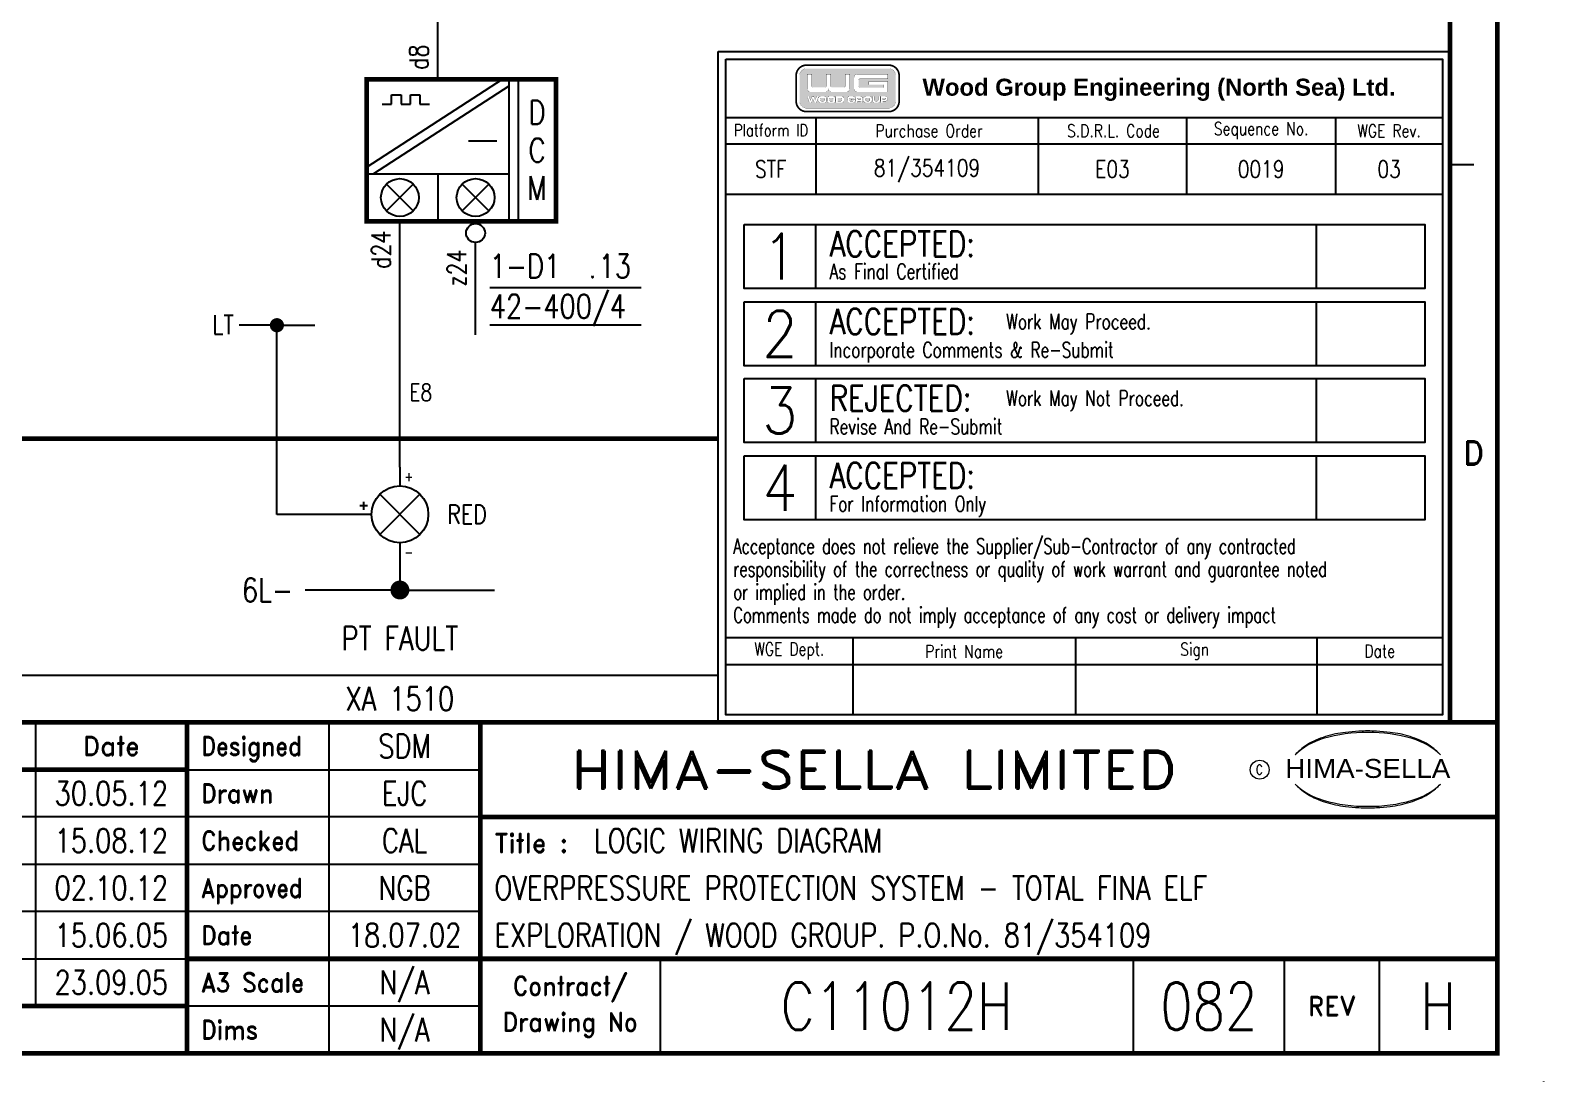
# Model space of a CAD drawing. Extents: x 0 to 414, y 0 to 285.
# Drawn here: x 253.9 to 413.9, y 0 to 111.2 of the extents above; entities that cross this region are included whole.
import ezdxf
from ezdxf.enums import TextEntityAlignment as Align

# ---------------------------------------------------------------- set-up
doc = ezdxf.new("R2010")
doc.units = 0
doc.header["$LTSCALE"] = 5
doc.header["$MEASUREMENT"] = 0
doc.linetypes.add('CONTINU', pattern=[0])
doc.layers.get('0').update_dxf_attribs({"linetype": 'CONTINUOUS'})
for name, color, linetype in [('ADD', 2, 'CONTINUOUS'), ('CATALOGUE', 2, 'CONTINUOUS'), ('COL', 2, 'CONTINU'), ('COM', 2, 'CONTINUOUS'), ('DES', 2, 'CONTINUOUS'), ('ELAC003$', 7, 'CONTINUOUS'), ('GROUP', 2, 'CONTINUOUS'), ('LAB', 2, 'CONTINUOUS'), ('LINE', 1, 'CONTINUOUS'), ('PCABGREY-0_22', 7, 'CONTINUOUS'), ('RACK', 2, 'CONTINUOUS'), ('RECORD', 2, 'CONTINUOUS'), ('ROW', 2, 'CONTINU'), ('SLOT', 2, 'CONTINUOUS'), ('SNA', 2, 'CONTINUOUS'), ('SPOTS', 7, 'CONTINUOUS'), ('TECHDATA', 2, 'CONTINUOUS'), ('TEXT', 2, 'CONTINUOUS'), ('TPOL', 3, 'CONTINUOUS'), ('UPS', 2, 'CONTINUOUS'), ('XR_FUNCTION', 2, 'CONTINUOUS'), ('XR_MAIN', 2, 'CONTINUOUS')]:
    doc.layers.add(name, color=color, linetype=linetype)
doc.styles.add('ARIAL', font='ARIAL.TTF', dxfattribs={"height": 2.5})
doc.styles.add('CATALOGU', font='romans.shx', dxfattribs={"width": 0.8})
doc.styles.add('CROSSREF', font='ROMANS.shx', dxfattribs={"width": 0.8, "height": 1})
doc.styles.add('FUNCTION', font='romans.shx', dxfattribs={"width": 0.8, "height": 2.5})
doc.styles.add('GROUP', font='romans.shx', dxfattribs={"width": 0.8, "height": 2.5})
doc.styles.add('PINS', font='romans.shx', dxfattribs={"width": 0.8, "height": 2})
doc.styles.add('RACK', font='romans.shx', dxfattribs={"width": 0.8, "height": 2})
doc.styles.add('REFERENC', font='romans.shx', dxfattribs={"width": 0.8})
doc.styles.add('ROMAND', font='ROMAND')
doc.styles.add('ROMANS', font='romans.shx', dxfattribs={"width": 0.8})
doc.styles.add('SLOT', font='romans.shx', dxfattribs={"width": 0.8, "height": 2})
doc.styles.add('SYMBOL', font='romans.shx', dxfattribs={"width": 0.8})
doc.styles.add('TECHDATA', font='romans.shx', dxfattribs={"width": 0.8})

# ---------------------------------------------------------------- blocks, each defined once
blk = doc.blocks.new('LAMP01')
for p, q in [((0, 5), (0, 3)), ((-2.1213, 2.1213), (2.1213, -2.1213)), ((2.1213, 2.1213), (-2.1213, -2.1213)), ((0, -3), (0, -5))]:
    blk.add_line(p, q)
blk.add_circle((0, 0), 3)
at = {"layer": 'CATALOGUE', "style": 'CATALOGU', "width": 0.8, "flags": 1}
blk.add_attdef('CATALOGUE', (-2, -7), '', height=1, dxfattribs=at)
at = {"layer": 'RECORD', "style": 'REFERENC', "width": 0.8}
blk.add_attdef('RECORD', (5, -1), '', height=2, dxfattribs=at)
at = {"layer": 'SNA', "style": 'SYMBOL', "width": 0.8}
blk.add_attdef('SNA', (5, 2), '', height=2, dxfattribs=at)
at = {"layer": 'TECHDATA', "style": 'TECHDATA', "width": 0.8}
blk.add_attdef('TECHDATA01', (5, -4), '', height=2, dxfattribs=at)
at = {"layer": 'TPOL', "style": 'PINS', "width": 0.8, "flags": 8}
blk.add_attdef('CN1', text='', height=1, dxfattribs=at).set_placement((0.5, 4.5), align=Align.TOP_LEFT)
blk.add_attdef('CN2', (0.5, -4.5), '', height=1, dxfattribs=at)
blk = doc.blocks.new('42-400-4')
for p, q in [((6.7929, 0), (-7.5, -9.2929)), ((7.5, 0), (7.5, -15)), ((8.5, 0), (8.5, -15)), ((7.5, -0.7071), (-6.7929, -10)), ((-5.875, -2.625), (-4.875, -2.625)), ((-4.875, -2.625), (-4.875, -1.625)), ((-4.875, -1.625), (-3.875, -1.625)), ((-3.875, -1.625), (-3.875, -2.625)), ((-3.875, -2.625), (-2.875, -2.625)), ((-2.875, -1.625), (-1.875, -1.625)), ((-2.875, -2.625), (-2.875, -1.625)), ((-1.875, -1.625), (-1.875, -2.625)), ((-1.875, -2.625), (-0.875, -2.625)), ((3.25, -6.5), (6.25, -6.5)), ((-7.5, -10), (7.5, -10)), ((-5.4142, -13.9142), (-2.5858, -11.0858)), ((-5.4142, -11.0858), (-2.5858, -13.9142)), ((0, -10), (0, -15)), ((2.5858, -11.0858), (5.4142, -13.9142)), ((2.5858, -13.9142), (5.4142, -11.0858)), ((5.5, -22), (21.5, -22)), ((21.5, -26), (5.5, -26))]:
    blk.add_line(p, q)
at = {"const_width": 0.5}
blk.add_lwpolyline([(-7.5, -15), (12.5, -15), (12.5, 0), (-7.5, 0)], close=True, dxfattribs=at)
for centre, radius in [((-4, -12.5), 2), ((4, -12.5), 2), ((4, -16.25), 1)]:
    blk.add_circle(centre, radius)
at = {"style": 'ROMANS', "width": 0.8}
for s, p in [('D', (10.5, -3.5)), ('C', (10.5, -7.5)), ('M', (10.5, -11.5))]:
    blk.add_text(s, height=2.5, dxfattribs=at).set_placement(p, align=Align.MIDDLE)
at = {"layer": 'ADD', "style": 'PINS', "width": 0.8, "flags": 1}
blk.add_attdef('ADD1', (15, -2), '', height=1.5, dxfattribs=at)
at = {"layer": 'COM', "style": 'PINS', "width": 0.8, "flags": 1}
blk.add_attdef('COM1', (15, -6), '', height=1.5, dxfattribs=at)
at = {"layer": 'DES', "style": 'PINS', "width": 0.8, "flags": 1}
blk.add_attdef('DES1', (15, -4), '', height=1.5, dxfattribs=at)
at = {"layer": 'GROUP', "style": 'GROUP', "width": 0.8, "flags": 1}
blk.add_attdef('GROUP', (15, -12), '', height=1.5, dxfattribs=at)
at = {"layer": 'LAB', "style": 'PINS', "width": 0.8}
blk.add_attdef('LAB1', text='', height=2.5, dxfattribs=at).set_placement((5.5, -24), align=Align.MIDDLE_LEFT)
at = {"layer": 'RACK', "style": 'RACK', "width": 0.8}
blk.add_attdef('RACK', (5.5, -21), '', height=2.5, dxfattribs=at)
at = {"layer": 'SLOT', "style": 'SLOT', "width": 0.8}
blk.add_attdef('SLOT', (17, -21), '', height=2.5, dxfattribs=at)
at = {"layer": 'SNA', "style": 'SYMBOL', "width": 0.8, "flags": 1}
blk.add_attdef('SNA', (15, -10), '', height=1.5, dxfattribs=at)
at = {"layer": 'TEXT', "color": 3, "style": 'PINS', "width": 0.8}
blk.add_text('d8', height=2, rotation=90, dxfattribs=at).set_placement((-2, 1), align=Align.MIDDLE_LEFT)
at = {"layer": 'TEXT', "style": 'ROMANS', "width": 0.8}
blk.add_text('.', height=2, dxfattribs=at).set_placement((16, -21))
at = {"layer": 'TPOL', "style": 'PINS', "width": 0.8}
blk.add_attdef('CN1', (-1, 1), '', height=2, rotation=90, dxfattribs=at)
for tag, p in [('CN2', (-5, -16)), ('CN3', (3, -18))]:
    blk.add_attdef(tag, text='', height=2, rotation=90, dxfattribs=at).set_placement(p, align=Align.RIGHT)
at = {"layer": 'XR_FUNCTION', "style": 'FUNCTION', "width": 0.8, "flags": 1}
blk.add_attdef('XR_FUNCTION', (15, -8), '', height=1.5, dxfattribs=at)
at = {"layer": 'XR_MAIN', "style": 'CROSSREF', "width": 0.8, "flags": 1}
blk.add_attdef('XR_MAIN', (15, -14), '', height=1.5, dxfattribs=at)
blk = doc.blocks.new('HS-A3')
at = {"color": 1}
for p, q in [((404, 97), (406.5, 97)), ((254.5, 38), (254.5, 8)), ((285.5, 38), (285.5, 3)), ((270.5, 33), (301.5, 33)), ((301.5, 28), (104, 28)), ((104, 23), (301.5, 23)), ((301.5, 18), (104, 18)), ((104, 13), (270.5, 13)), ((320.5, 13), (320.5, 3)), ((370.5, 13), (370.5, 3)), ((386.5, 3), (386.5, 13)), ((396.5, 13), (396.5, 3)), ((301.5, 8), (270.5, 8)), ((413.9, 0), (413.9, 0.025))]:
    blk.add_line(p, q, dxfattribs=at)
at = {"color": 1, "const_width": 0.5}
blk.add_lwpolyline([(16, 3), (409, 3), (409, 285), (16, 285)], close=True, dxfattribs=at)
for points in [[(404, 38), (404, 280)], [(409, 38), (16, 38)], [(270.5, 38), (270.5, 3)], [(301.5, 3), (301.5, 38)], [(270.5, 33), (104, 33)], [(409, 28), (301.5, 28)], [(270.5, 13), (409, 13)], [(270.5, 8), (16, 8)]]:
    blk.add_lwpolyline(points, dxfattribs=at)
at = {"color": 3, "lineweight": 13}
blk.add_circle((383.8795, 33), 1, dxfattribs=at)
for centre, radius, start, end in [((395.0991, 20.9965), 15.93667133721851, 89.2698, 106.3911), ((394.0978, 26.015), 10.98591244724132, 96.0146, 107.3203), ((395.2933, 18.8099), 18.28175579120328, 92.8917, 97.3734), ((395.2419, 21.3644), 15.7280876505632, 89.78050000000002, 93.17380000000001), ((395.5053, 20.9965), 15.93667133721851, 73.6089, 90.73019999999998), ((395.3626, 21.3644), 15.7280876505632, 86.8262, 90.2195), ((395.3112, 18.8099), 18.28175579120328, 82.62659999999998, 87.1083), ((396.5067, 26.015), 10.98591244724132, 72.67969999999998, 83.9854), ((392.604, 29.3277), 7.240060860401338, 106.0532, 133.5024), ((392.1149, 30.6001), 5.98042439466984, 122.244, 131.6154), ((391.752, 31.2819), 5.210443276585328, 111.8206, 122.8668), ((393.7772, 27.1992), 9.760061234438751, 107.5931, 113.9452), ((396.8272, 27.1992), 9.760061234438751, 66.0548, 72.40689999999998), ((398.0005, 29.3277), 7.240060860401338, 46.4976, 73.94679999999998), ((398.8524, 31.2819), 5.210443276585328, 57.1332, 68.1794), ((398.4895, 30.6001), 5.98042439466984, 48.3846, 57.75600000000001), ((392.8763, 29.5135), 7.299930143559258, 130.419, 136.057), ((397.7282, 29.5135), 7.299930143559258, 43.943, 49.581), ((392.604, 36.7308), 7.240060860401338, 226.4976, 253.9468), ((392.8763, 36.545), 7.299930143559258, 223.943, 229.581), ((392.1149, 35.4585), 5.98042439466984, 228.3846, 237.756), ((391.752, 34.7766), 5.210443276585328, 237.1332, 248.1794), ((398.0005, 36.7308), 7.240060860401338, 286.0532, 313.5024), ((398.8524, 34.7766), 5.210443276585328, 291.8206, 302.8668), ((398.4895, 35.4585), 5.98042439466984, 302.2440000000001, 311.6154), ((397.7282, 36.545), 7.299930143559258, 310.419, 316.0570000000001), ((393.7772, 38.8593), 9.760061234438751, 246.0548, 252.4069000000001), ((395.0991, 45.062), 15.93667133721851, 253.6089, 270.7302), ((394.0978, 40.0435), 10.98591244724132, 252.6797, 263.9854), ((395.2933, 47.2486), 18.28175579120328, 262.6266, 267.1083), ((395.2419, 44.6941), 15.7280876505632, 266.8262, 270.2195), ((395.5053, 45.062), 15.93667133721851, 269.2698, 286.3911000000001), ((395.3626, 44.6941), 15.7280876505632, 269.7805, 273.1738), ((395.3112, 47.2486), 18.28175579120328, 272.8917, 277.3734), ((396.5067, 40.0435), 10.98591244724132, 276.0146, 287.3203), ((396.8272, 38.8593), 9.760061234438751, 287.5931, 293.9452)]:
    blk.add_arc(centre, radius, start, end, dxfattribs=at)
at = {"color": 2, "style": 'ROMAND'}
blk.add_text('D', height=2.5, dxfattribs=at).set_placement((406.5, 66.5), align=Align.MIDDLE)
at = {"color": 4, "style": 'ROMAND'}
blk.add_text('Date', height=2, dxfattribs=at).set_placement((262.5, 34.5), align=Align.CENTER)
for s, width, p in [('Designed', 0.87, (272, 34.5)), ('Drawn', 0.9, (272, 29.5)), ('Checked', 0.9, (272, 24.5)), ('Approved', 0.85, (272, 19.5)), ('Date', 0.9, (272, 14.5)), ('A3 Scale', 0.9, (272, 9.5)), ('Dims', 0.9, (272, 4.5))]:
    blk.add_text(s, height=2, dxfattribs=dict(at, width=width)).set_placement(p)
at = {"color": 1, "style": 'ROMAND', "width": 1.15}
blk.add_text('HIMA-SELLA LIMITED', height=4, dxfattribs=at).set_placement((343.0965, 33), align=Align.MIDDLE)
at = {"color": 1, "style": 'ARIAL', "width": 1.05}
blk.add_text('HIMA-SELLA', height=2, dxfattribs=at).set_placement((395.3022, 32.1293), align=Align.CENTER)
at = {"color": 3, "lineweight": 13, "style": 'ROMANS', "width": 0.8}
blk.add_text('C', height=1, dxfattribs=at).set_placement((383.8436, 32.5), align=Align.CENTER)
at = {"color": 4, "style": 'ROMAND'}
blk.add_text('Title :', height=2, dxfattribs=at).set_placement((303, 24.25))
at = {"color": 4, "style": 'ROMAND', "width": 0.9}
for s, p in [('Contract/', (311, 10)), ('Drawing No', (311, 6))]:
    blk.add_text(s, height=2, dxfattribs=at).set_placement(p, align=Align.MIDDLE)
at = {"color": 4, "style": 'ROMAND'}
blk.add_text('REV', height=2, dxfattribs=at).set_placement((391.5, 8), align=Align.MIDDLE)
at = {"layer": 'COL', "style": 'ROMAND', "flags": 9}
for tag, p in [('COL1', (48.5, 282.5)), ('COL2', (113.5, 282.5)), ('COL3', (178.5, 282.5)), ('COL4', (243.5, 282.5)), ('COL5', (308.5, 282.5)), ('COL6', (373.5, 282.5))]:
    blk.add_attdef(tag, p, '', height=2.5, dxfattribs=at)
at = {"layer": 'ROW', "style": 'ROMAND', "flags": 9}
for tag, p in [('ROW1', (406.5, 249.5)), ('ROW2', (406.5, 188.5)), ('ROW3', (406.5, 127.5)), ('ROW4', (406.5, 66.5))]:
    blk.add_attdef(tag, p, '', height=2.5, dxfattribs=at)
at = {"layer": 'UPS', "color": 3, "style": 'ROMANS', "width": 0.8, "flags": 8}
blk.add_attdef('PROJS->NOMPRO', text='', height=1.7, rotation=90, dxfattribs=at).set_placement((13.5, 35), align=Align.MIDDLE_LEFT)
at = {"layer": 'UPS', "style": 'ROMANS', "width": 0.8, "flags": 8}
for tag, height, p in [('PLANOS->VERIF', 2.5, (293.5, 34.25)), ('PLANOS->CANVI1', 2.5, (109, 29.25)), ('PLANOS->NCAN1', 2.5, (149, 29.25)), ('PLANOS->DCAN1', 2.5, (262.5, 29.25)), ('PLANOS->ORIG', 2.5, (293.5, 29.25)), ('PLANOS->CANVI2', 2.5, (109, 24.25)), ('PLANOS->NCAN2', 2.5, (149, 24.25)), ('PLANOS->DCAN2', 2.5, (262.5, 24.25)), ('PLANOS->HECHF', 2.5, (293.5, 24.25)), ('PLANOS->CANVI3', 2.5, (109, 19.25)), ('PLANOS->NCAN3', 2.5, (149, 19.25)), ('PLANOS->DCAN3', 2.5, (262.5, 19.25)), ('PLANOS->HECHD', 2.5, (293.5, 19.25)), ('PLANOS->CANVI4', 2.5, (109, 14.25)), ('PLANOS->NCAN4', 2.5, (149, 14.25)), ('PLANOS->DCAN4', 2.5, (262.5, 14.25)), ('PLANOS->DATACREA', 2.5, (293.5, 14.25)), ('PLANOS->CANVI5', 2.5, (109, 9.25)), ('PLANOS->NCAN5', 2.5, (149, 9.25)), ('PLANOS->DCAN5', 2.5, (262.5, 9.25)), ('PLANOS->NR1', 2.5, (293.5, 9.25)), ('PROJS->DESCPRO3', 5, (345.5, 5.5)), ('PLANOS->PLANO', 5, (378.5, 5.5)), ('PLANOS->USER', 5, (402.75, 5.5)), ('PLANOS->NR2', 2.5, (293.5, 4.25))]:
    blk.add_attdef(tag, text='', height=height, dxfattribs=at).set_placement(p, align=Align.CENTER)
at = {"layer": 'UPS', "style": 'ROMANS', "width": 3.1263, "flags": 8}
blk.add_attdef('PLANOS->MCAN1', text='', height=2.5, rotation=0.0611733494275344, dxfattribs=at).set_placement((155, 31.6443), (254, 31.75), align=Align.FIT)
at = {"layer": 'UPS', "style": 'ROMANS', "flags": 8}
for tag, width, p, p2 in [('PLANOS->MCAN2', 3.0574, (155, 26.75), (254, 26.75)), ('PLANOS->MCAN3', 3.0574, (155, 21.75), (254, 21.75)), ('PLANOS->MCAN4', 3.0462, (155, 16.75), (254, 16.75)), ('PLANOS->MCAN5', 3.0574, (155, 11.75), (254, 11.75))]:
    blk.add_attdef(tag, text='', height=2.5, dxfattribs=dict(at, width=width)).set_placement(p, p2, align=Align.FIT)
at = {"layer": 'UPS', "style": 'ROMANS', "width": 0.8, "flags": 8}
blk.add_attdef('PLANOS->DENOM', (313.5, 24.25), '', height=2.5, dxfattribs=at)
at = {"layer": 'UPS', "color": 4, "style": 'ROMANS', "width": 0.8, "flags": 8}
for tag, p in [('PROJS->DESCPRO1', (303, 19.25)), ('PROJS->DESCPRO2', (303, 14.25))]:
    blk.add_attdef(tag, p, '', height=2.5, dxfattribs=at)
at = {"layer": 'UPS', "style": 'ROMANS', "width": 0.8, "flags": 8}
blk.add_attdef('PLANOS->OBS4', text='', height=2.5, dxfattribs=at).set_placement((107, 5.5), align=Align.MIDDLE_LEFT)
at = {"layer": 'UPS', "color": 3, "style": 'ROMANS', "width": 0.8, "flags": 8}
blk.add_attdef('PLANOS->PROTOTIPO', text='', height=1.7, dxfattribs=at).set_placement((39.5, 5.5), align=Align.MIDDLE_LEFT)

msp = doc.modelspace()

# ---------------------------------------------------------------- hatches: boundary and pattern name
at = {"linetype": 'Continuous'}
h = msp.add_hatch(color=1, dxfattribs=at)
edge = h.paths.add_edge_path(flags=16)
edge.add_line((341.6261399999999, 106.0572599999999), (344.5758699999998, 106.0572599999999))
edge.add_line((344.5758699999998, 106.0572599999999), (344.5758699999998, 106.5575099999996))
edge.add_line((344.5758699999998, 106.5575099999995), (341.36988, 106.5575099999995))
edge.add_arc((341.3698884543419, 106.1923515456578), 0.365158454439969, 90.00132654225952, 179.9986734577404)
edge.add_line((341.00473, 106.1923599999996), (341.00473, 105.0248))
edge.add_arc((341.3698834541107, 105.024813454342), 0.365153454358445, 180.0021111042776, 269.9994580197556)
edge.add_line((341.36988, 104.6596599999999), (344.5758699999998, 104.6596599999999))
edge.add_line((344.5758699999998, 104.6596599999999), (344.5758699999998, 105.7651399999997))
edge.add_line((344.5758699999998, 105.7651399999997), (342.57121, 105.7651399999997))
edge.add_line((342.57121, 105.7651399999997), (342.57121, 105.4365099999996))
edge.add_line((342.57121, 105.43651), (344.10848, 105.43651))
edge.add_line((344.10848, 105.43651), (344.10848, 105.1224799999997))
edge.add_line((344.10848, 105.1224799999994), (341.6261399999999, 105.1224799999994))
edge.add_arc((341.626142958962, 105.2502829589616), 0.127802958996096, 180.0013265422535, 269.9986734577261, ccw=False)
edge.add_line((341.49834, 105.25028), (341.49834, 105.92946))
edge.add_arc((341.626142958962, 105.9294570410379), 0.127802958996119, 90.00132654227377, 179.9986734577465, ccw=False)
edge = h.paths.add_edge_path(flags=16)
edge.add_arc((342.6639446634498, 103.9697547162387), 0.229358143489629, 359.7165362622, 449.7138831776751)
edge.add_line((342.66509, 104.1991099999999), (342.2500799999999, 104.1991099999999))
edge.add_arc((342.2512203365501, 103.969749716007), 0.229363118745536, 90.28486158141148, 180.2822084968908)
edge.add_line((342.02186, 103.9686199999999), (342.02186, 103.7632299999998))
edge.add_arc((342.2512253367817, 103.7620952839927), 0.229368143597591, 179.7165486787224, 269.7138955942124)
edge.add_line((342.2500799999999, 103.5327299999996), (342.66509, 103.5327299999996))
edge.add_arc((342.663939663218, 103.762090283761), 0.229363168450698, 270.2873596461594, 360.284706561639)
edge.add_line((342.8933, 103.7632299999998), (342.8933, 103.9686199999999))
edge = h.paths.add_edge_path(flags=0)
edge.add_arc((344.2791299999999, 103.9515049999996), 0.081015000000002, -90, 90, ccw=False)
edge.add_line((344.2791299999999, 103.8704899999999), (344.0716300000001, 103.8704899999999))
edge.add_arc((344.0716300000001, 103.9515049999996), 0.081015000000002, 90, 270, ccw=False)
edge.add_line((344.0716300000001, 104.03252), (344.2791299999999, 104.03252))
edge = h.paths.add_edge_path(flags=16)
edge.add_line((344.02084, 103.5327299999996), (344.02084, 103.68975))
edge.add_line((344.02084, 103.68975), (344.2948499999998, 103.68975))
edge.add_arc((344.2948499999998, 103.9444299999999), 0.254680000000008, 270, 450)
edge.add_line((344.2948499999998, 104.1991099999999), (343.8276899999999, 104.1991099999999))
edge.add_line((343.8276899999999, 104.1991099999999), (343.8276899999999, 103.5327299999994))
edge.add_line((343.8276899999999, 103.5327299999996), (344.02084, 103.5327299999996))
edge = h.paths.add_edge_path(flags=16)
edge.add_line((343.4361899999997, 103.69933), (343.2815099999999, 103.69933))
edge.add_arc((343.2820826683906, 103.8140126419962), 0.1146840717988, 179.7165486787283, 269.71389559420106, ccw=False)
edge.add_line((343.1674, 103.81458), (343.1674, 104.1991099999999))
edge.add_line((343.1674, 104.1991099999999), (342.9495399999999, 104.1991099999999))
edge.add_line((342.9495399999999, 104.1991099999999), (342.9495399999999, 103.7632299999996))
edge.add_arc((343.1789003367815, 103.762090283761), 0.229363168450693, 179.7152934383665, 269.7126403538517)
edge.add_line((343.1777499999999, 103.5327299999996), (343.53994, 103.5327299999996))
edge.add_arc((343.5387946632181, 103.7620952839927), 0.229368143597644, 270.2861044057759, 360.2834513212661)
edge.add_line((343.7681599999999, 103.7632299999998), (343.7681599999999, 104.1991099999999))
edge.add_line((343.7681599999999, 104.1991099999999), (343.5503, 104.1991099999999))
edge.add_line((343.5503, 104.1991099999999), (343.5503, 103.8145799999999))
edge.add_arc((343.4356173316091, 103.8140126419962), 0.114684071798818, -89.71389559422369, 0.283451321260884, ccw=False)
edge = h.paths.add_edge_path(flags=0)
edge.add_arc((342.5607573316091, 103.9178373580035), 0.114684071798818, 359.716548678728, 449.7138955942008)
edge.add_line((342.56133, 104.03252), (342.35383, 104.03252))
edge.add_arc((342.3544026683908, 103.9178373580035), 0.114684071798822, 90.28610440577614, 180.2834513212601)
edge.add_line((342.2397199999999, 103.9172699999999), (342.2397199999999, 103.81458))
edge.add_arc((342.3544026683908, 103.8140126419962), 0.114684071798818, 179.7165486787396, 269.7138955942238)
edge.add_line((342.35383, 103.69933), (342.56133, 103.69933))
edge.add_arc((342.5607573316091, 103.8140126419962), 0.1146840717988, 270.2861044057988, 360.2834513212716)
edge.add_line((342.67544, 103.81458), (342.67544, 103.9172699999999))
edge = h.paths.add_edge_path(flags=0)
edge.add_arc((338.7044223316091, 103.917842358235), 0.114679096706921, 359.7140381435265, 449.7113850590014)
edge.add_line((338.7049999999999, 104.03252), (338.4974900000001, 104.03252))
edge.add_arc((338.4980626683906, 103.9178373580035), 0.114684071798822, 90.28610440577614, 180.2834513212601)
edge.add_line((338.38338, 103.9172699999999), (338.38338, 103.81458))
edge.add_arc((338.4980626683906, 103.8140126419962), 0.114684071798818, 179.7165486787396, 269.7138955942238)
edge.add_line((338.4974900000001, 103.69933), (338.7049999999999, 103.69933))
edge.add_arc((338.7044223316091, 103.8140076417647), 0.114679096706899, 270.2886149409979, 360.2859618564731)
edge.add_line((338.8190999999999, 103.81458), (338.8190999999999, 103.9172699999999))
edge = h.paths.add_edge_path(flags=16)
edge.add_arc((338.8076096634498, 103.969749716007), 0.229363118745524, 359.7177915031089, 449.7151384185998)
edge.add_line((338.8087499999999, 104.1991099999999), (338.3937399999999, 104.1991099999999))
edge.add_arc((338.39488033655, 103.969749716007), 0.229363118745536, 90.28486158141148, 180.2822084968908)
edge.add_line((338.16552, 103.9686199999999), (338.16552, 103.7632299999998))
edge.add_arc((338.3948853367815, 103.7620952839927), 0.229368143597591, 179.7165486787224, 269.7138955942124)
edge.add_line((338.3937399999999, 103.5327299999996), (338.8087499999999, 103.5327299999996))
edge.add_arc((338.8076046632182, 103.7620952839927), 0.229368143597644, 270.2861044057759, 360.2834513212661)
edge.add_line((339.0369699999999, 103.7632299999998), (339.0369699999999, 103.9686199999999))
edge = h.paths.add_edge_path(flags=0)
edge.add_arc((337.7643573316091, 103.9178373580035), 0.114684071798818, 359.716548678728, 449.7138955942008)
edge.add_line((337.7649299999999, 104.03252), (337.55743, 104.03252))
edge.add_arc((337.5580026683909, 103.9178373580035), 0.114684071798822, 90.28610440577614, 180.2834513212601)
edge.add_line((337.4433200000001, 103.9172699999999), (337.4433200000001, 103.81458))
edge.add_arc((337.5580026683909, 103.8140126419962), 0.114684071798818, 179.7165486787396, 269.7138955942238)
edge.add_line((337.55743, 103.69933), (337.7649299999999, 103.69933))
edge.add_arc((337.7643573316091, 103.8140126419962), 0.1146840717988, 270.2861044057988, 360.2834513212716)
edge.add_line((337.8790399999999, 103.81458), (337.8790399999999, 103.9172699999999))
h.paths.add_polyline_path([(337.2364099999999, 104.1986599999999), (337.02463, 103.53409), (336.8128399999999, 103.53409), (336.65218, 103.9540099999997), (336.49151, 103.53409), (336.2797299999999, 103.53409), (336.06794, 104.1986599999999), (336.26512, 104.1986599999999), (336.39657, 103.7714399999994), (336.56454, 104.1950099999995), (336.7398099999999, 104.1950099999995), (336.9077799999999, 103.7714399999994), (337.04653, 104.1986599999999)], flags=16)
edge = h.paths.add_edge_path(flags=16)
edge.add_arc((337.8675396634498, 103.969749716007), 0.229363118745524, 359.7177915031089, 449.7151384185998)
edge.add_line((337.86868, 104.1991099999999), (337.45367, 104.1991099999999))
edge.add_arc((337.4548153365499, 103.9697547162387), 0.229358143489615, 90.28611682232473, 180.2834637377995)
edge.add_line((337.22546, 103.9686199999999), (337.22546, 103.7632299999998))
edge.add_arc((337.4548203367818, 103.762090283761), 0.229363168450693, 179.715293438361, 269.7126403538405)
edge.add_line((337.45367, 103.5327299999996), (337.86868, 103.5327299999996))
edge.add_arc((337.867534663218, 103.7620952839927), 0.229368143597644, 270.2861044057759, 360.2834513212661)
edge.add_line((338.0969, 103.7632299999998), (338.0969, 103.9686199999999))
edge = h.paths.add_edge_path(flags=0)
edge.add_arc((339.6115573316091, 103.8140126419962), 0.114684071798822, 270.2861044057759, 360.2834513212602)
edge.add_line((339.72624, 103.81458), (339.72624, 103.9172699999999))
edge.add_arc((339.6115573316091, 103.9178373580035), 0.114684071798818, 359.7165486787391, 449.7138955942237)
edge.add_line((339.6121299999999, 104.03252), (339.26956, 104.03252))
edge.add_line((339.26956, 104.03252), (339.26956, 103.69933))
edge.add_line((339.26956, 103.69933), (339.6121299999999, 103.69933))
edge = h.paths.add_edge_path(flags=16)
edge.add_arc((339.7147396634496, 103.969749716007), 0.229363118745524, 359.7177915031089, 449.7151384185885)
edge.add_line((339.7158800000001, 104.1991099999999), (339.0816399999999, 104.1991099999999))
edge.add_line((339.0816399999999, 104.1991099999999), (339.0816399999999, 103.5327299999994))
edge.add_line((339.0816399999999, 103.5327299999996), (339.7158800000001, 103.5327299999996))
edge.add_arc((339.7147346632182, 103.7620952839927), 0.229368143597599, 270.2861044057876, 360.2834513212775)
edge.add_line((339.9440999999999, 103.7632299999998), (339.9440999999999, 103.9686199999999))
edge = h.paths.add_edge_path(flags=16)
edge.add_arc((340.8800689960826, 103.9891589960829), 0.043361003928592, 0.001326542279929, 89.99867345775013)
edge.add_line((340.88007, 104.03252), (340.6158399999999, 104.03252))
edge.add_arc((340.6164126683909, 103.9178373580035), 0.1146840717988, 90.28610440579894, 180.2834513212717)
edge.add_line((340.50173, 103.9172699999999), (340.50173, 103.81458))
edge.add_arc((340.6164126683909, 103.8140126419962), 0.114684071798818, 179.716548678728, 269.7138955942011)
edge.add_line((340.6158399999999, 103.69933), (340.88007, 103.69933))
edge.add_arc((340.88007, 103.7426849999997), 0.043354999999997, 270, 450)
edge.add_line((340.88007, 103.7860399999999), (340.7047999999999, 103.7860399999999))
edge.add_line((340.7047999999999, 103.7860399999999), (340.7047999999999, 103.9028899999999))
edge.add_line((340.7047999999999, 103.9028899999999), (341.12837, 103.9028899999999))
edge.add_line((341.12837, 103.9028899999999), (341.12837, 103.7632299999998))
edge.add_arc((340.8990046632183, 103.7620952839927), 0.229368143597591, -89.71389559422369, 0.2834513212663978, ccw=False)
edge.add_line((340.90015, 103.5327299999996), (340.51209, 103.5327299999996))
edge.add_arc((340.5132353367815, 103.7620952839927), 0.229368143597645, 179.7165486787342, 269.71389559421254, ccw=False)
edge.add_line((340.2838699999999, 103.7632299999998), (340.2838699999999, 103.9686199999999))
edge.add_arc((340.51323033655, 103.969749716007), 0.2293631187455689, 90.28486158141158, 180.2822084968909, ccw=False)
edge.add_line((340.51209, 104.1991099999999), (340.90015, 104.1991099999999))
edge.add_arc((340.8990096634498, 103.969749716007), 0.229363118745536, -0.28220849689091665, 89.71513841859979, ccw=False)
edge.add_line((341.12837, 103.9686199999999), (341.12837, 103.9540099999999))
edge.add_line((341.12837, 103.9540099999997), (340.92343, 103.9540099999997))
edge.add_line((340.92343, 103.9540099999997), (340.92343, 103.98916))
edge = h.paths.add_edge_path(flags=0)
edge.add_line((341.4481599999999, 104.03252), (341.65567, 104.03252))
edge.add_arc((341.65567, 103.9515049999996), 0.081015000000002, -90, 90, ccw=False)
edge.add_line((341.65567, 103.8704899999999), (341.4481599999999, 103.8704899999999))
edge.add_arc((341.4481599999999, 103.9515049999996), 0.081015000000002, 90, 270, ccw=False)
edge = h.paths.add_edge_path(flags=16)
edge.add_line((341.7682899999999, 103.5327299999996), (341.9260699999999, 103.5327299999996))
edge.add_line((341.9260699999999, 103.5327299999996), (341.9260699999999, 103.68975))
edge.add_arc((341.845054702688, 103.6897494332255), 0.081015297313825, 0.000400835020838, 81.62120499931345)
edge.add_arc((341.6713563991228, 103.9444492277355), 0.254713601602722, 316.7426492714064, 359.9956748752612)
edge.add_arc((341.6713791033771, 103.9444191031454), 0.254690896855942, 0.002451378422247, 89.99979829390925)
edge.add_line((341.67138, 104.1991099999999), (341.2042299999999, 104.1991099999999))
edge.add_line((341.2042299999999, 104.1991099999999), (341.2042299999999, 103.5327299999994))
edge.add_line((341.2042299999999, 103.5327299999996), (341.3973799999999, 103.5327299999996))
edge.add_line((341.3973799999999, 103.5327299999996), (341.3973799999999, 103.68975))
edge.add_line((341.3973799999999, 103.68975), (341.68728, 103.68975))
edge.add_arc((341.6872731241383, 103.60873312437), 0.081016875921669, -0.0022095794171832495, 89.99513733605761, ccw=False)
edge.add_line((341.7682899999999, 103.6087299999997), (341.7682899999999, 103.5327299999996))
edge = h.paths.add_edge_path()
edge.add_line((345.4033800000001, 106.4077999999998), (345.4033800000001, 103.6837999999999))
edge.add_arc((344.6730730915471, 103.6838169084524), 0.730306908648449, 270.00132654226104, 359.9986734577408, ccw=False)
edge.add_line((344.6730899999997, 102.9535099999997), (335.9803099999999, 102.9535099999997))
edge.add_arc((335.9803219084528, 103.683821908684), 0.7303119087812779, 180.0017188205811, 269.99906573606233, ccw=False)
edge.add_line((335.2500099999999, 103.6837999999999), (335.2500099999999, 106.4077999999998))
edge.add_arc((335.9803219084528, 106.4077780913158), 0.730311908781297, 90.00093426393778, 179.998281179419, ccw=False)
edge.add_line((335.9803099999999, 107.13809), (344.6730899999997, 107.13809))
edge.add_arc((344.6730730915471, 106.4077830915472), 0.730306908648426, 0.0013265422592780851, 89.99867345773902, ccw=False)
edge = h.paths.add_edge_path(flags=16)
edge.add_line((336.05333, 106.5575099999995), (336.5424499999999, 106.5575099999995))
edge.add_line((336.5424499999999, 106.5575099999995), (336.5424499999999, 105.2794899999998))
edge.add_arc((336.6702529589618, 105.2794929589615), 0.127802958996119, 180.0013265422535, 269.9986734577261)
edge.add_line((336.67025, 105.1516899999995), (337.92936, 105.1516899999995))
edge.add_arc((337.929362041038, 105.2794979591934), 0.127807959209685, 269.9990850110503, 359.9964319265211)
edge.add_line((338.0571699999999, 105.2794899999998), (338.0571699999999, 106.5575099999995))
edge.add_line((338.0571699999999, 106.5575099999995), (338.5462799999999, 106.5575099999995))
edge.add_line((338.5462799999999, 106.5575099999995), (338.5462799999999, 105.2794899999998))
edge.add_arc((338.6740829589618, 105.2794929589615), 0.127802958996119, 180.0013265422637, 269.9986734577465)
edge.add_line((338.67408, 105.1516899999995), (339.9331999999997, 105.1516899999995))
edge.add_arc((339.933197041038, 105.2794929589615), 0.127802958996119, 270.0013265422535, 359.9986734577362)
edge.add_line((340.0609999999999, 105.2794899999998), (340.0609999999999, 106.5575099999995))
edge.add_line((340.0609999999999, 106.5575099999995), (340.55011, 106.5575099999995))
edge.add_line((340.55011, 106.5575099999995), (340.55011, 105.0247999999996))
edge.add_arc((340.1849615458892, 105.0248084541104), 0.3651484542084339, 270.0013265422625, 359.9986734577447, ccw=False)
edge.add_line((340.18497, 104.6596599999999), (338.6668699999999, 104.6596599999999))
edge.add_arc((338.6668734541105, 105.024813454342), 0.365153454358449, 180.0021111042778, 269.9994580197557, ccw=False)
edge.add_arc((337.9365715458892, 105.0248084541104), 0.3651484542084339, 270.0013265422625, 359.9986734577447, ccw=False)
edge.add_line((337.9365799999999, 104.6596599999999), (336.4184799999999, 104.6596599999999))
edge.add_arc((336.4184834541105, 105.024813454342), 0.365153454358449, 180.0021111042778, 269.9994580197557, ccw=False)
edge.add_line((336.05333, 105.0248), (336.05333, 106.5575099999996))

# ---------------------------------------------------------------- linework, layer by layer
for p, q in [((280, 80), (276, 80)), ((280, 60), (280, 80)), ((280, 80), (284, 80)), ((290, 60), (280, 60)), ((293, 55), (293, 52)), ((293, 52), (283, 52)), ((293, 52), (303, 52))]:
    msp.add_line(p, q)
at = {"color": 3}
for p, q in [((289.5646, 60.9022), (288.7646, 60.9022)), ((289.1646, 61.3369), (289.1646, 60.4675))]:
    msp.add_line(p, q, dxfattribs=at)
at = {"color": 1}
msp.add_line((16, 43), (326.6546, 43), dxfattribs=at)
at = {"const_width": 0.75}
msp.add_lwpolyline([(279.625, 80, 1), (280.375, 80, 1)], format="xyb", close=True, dxfattribs=at)
at = {"color": 1, "const_width": 0.5}
msp.add_lwpolyline([(16, 68), (326.6546, 68)], dxfattribs=at)
at = {"layer": 'ELAC003$', "color": 3, "linetype": 'Continuous'}
for p, q in [((327.4519, 101.9558), (403.2026, 101.9558)), ((336.9539, 101.9558), (336.9539, 93.8498)), ((360.4766, 101.9558), (360.4766, 93.8498)), ((376.1584, 101.9558), (376.1584, 93.8498)), ((391.9064, 101.9558), (391.9064, 93.8498)), ((327.4519, 99.16520000000001), (403.2026, 99.16520000000001)), ((327.4519, 93.8498), (403.2026, 93.8498)), ((336.9539, 83.8704), (336.9539, 90.6474)), ((389.8464, 90.6474), (389.8464, 83.8704)), ((336.9539, 75.69799999999998), (336.9539, 82.4752)), ((389.8464, 82.4752), (389.8464, 75.69799999999998)), ((336.9539, 67.5923), (336.9539, 74.36929999999998)), ((389.8464, 74.36929999999998), (389.8464, 67.5923)), ((336.9539, 59.4199), (336.9539, 66.1969)), ((389.8464, 66.1969), (389.8464, 59.4199)), ((327.4519, 46.9696), (403.2026, 46.9696)), ((340.8744, 46.9696), (340.8744, 38.7972)), ((364.397, 46.9696), (364.397, 38.7972)), ((389.913, 46.9696), (389.913, 38.7972)), ((327.4519, 44.1126), (403.2026, 44.1126))]:
    msp.add_line(p, q, dxfattribs=at)
for points in [[(326.6546, 108.9322), (404, 108.9322), (404, 38), (326.6546, 38)], [(327.4519, 108.1348), (403.2026, 108.1348), (403.2026, 38.7972), (327.4519, 38.7972)], [(329.3789, 90.6474), (401.3419, 90.6474), (401.3419, 83.8704), (329.3789, 83.8704)], [(329.3789, 82.4752), (401.3419, 82.4752), (401.3419, 75.69799999999998), (329.3789, 75.69799999999998)], [(329.3789, 74.36929999999998), (401.3419, 74.36929999999998), (401.3419, 67.5923), (329.3789, 67.5923)], [(329.3789, 66.1969), (401.3419, 66.1969), (401.3419, 59.4199), (329.3789, 59.4199)]]:
    msp.add_lwpolyline(points, close=True, dxfattribs=at)
at = {"layer": 'LINE', "linetype": 'Continuous', "flags": 128}
for points, const_width in [([(345.7685, 106.4078), (345.7685, 103.6838, -0.4142), (344.6731, 102.5884), (335.9803, 102.5884, -0.4142), (334.8849, 103.6838), (334.8849, 106.4078, -0.4142), (335.9803, 107.5032), (344.6731, 107.5032, -0.4142)], 0.1826), ([(345.4034, 106.4078), (345.4034, 103.6838, -0.4142), (344.6731, 102.9535), (335.9803, 102.9535, -0.4142), (335.25, 103.6838), (335.25, 106.4078, -0.4142), (335.9803, 107.1381), (344.6731, 107.1381, -0.4142)], 0.0183), ([(341.6261, 106.0573), (344.5759, 106.0573), (344.5759, 106.5575), (341.3699, 106.5575, 0.4142), (341.0047, 106.1924), (341.0047, 105.0248, 0.4142), (341.3699, 104.6597), (344.5759, 104.6597), (344.5759, 105.7651), (342.5712, 105.7651), (342.5712, 105.4365), (344.1085, 105.4365), (344.1085, 105.1225), (341.6261, 105.1225, -0.4142), (341.4983, 105.2503), (341.4983, 105.9295, -0.4142)], 0.0183), ([(338.0969, 103.9686, 0.4142), (337.8687, 104.1991), (337.4537000000001, 104.1991, 0.4142), (337.2255, 103.9686), (337.2255, 103.7632, 0.4142), (337.4537000000001, 103.5327), (337.8687, 103.5327, 0.4142), (338.0969, 103.7632)], 0.0183), ([(337.879, 103.9173, 0.4142), (337.7649, 104.0325), (337.5574, 104.0325, 0.4142), (337.4433, 103.9173), (337.4433, 103.8146, 0.4142), (337.5574, 103.6993), (337.7649, 103.6993, 0.4142), (337.879, 103.8146)], 0.0183), ([(339.037, 103.9686, 0.4142), (338.8088, 104.1991), (338.3937, 104.1991, 0.4142), (338.1655, 103.9686), (338.1655, 103.7632, 0.4142), (338.3937, 103.5327), (338.8088, 103.5327, 0.4142), (339.037, 103.7632)], 0.0183), ([(338.8191, 103.9173, 0.4142), (338.705, 104.0325), (338.4975, 104.0325, 0.4142), (338.3834, 103.9173), (338.3834, 103.8146, 0.4142), (338.4975, 103.6993), (338.705, 103.6993, 0.4142), (338.8191, 103.8146)], 0.0183), ([(339.9441, 103.9686, 0.4142), (339.7159, 104.1991), (339.0816, 104.1991), (339.0816, 103.5327), (339.7159, 103.5327, 0.4142), (339.9441, 103.7632)], 0.0183), ([(339.6121, 103.6993, 0.4142), (339.7262, 103.8146), (339.7262, 103.9173, 0.4142), (339.6121, 104.0325), (339.2696000000001, 104.0325), (339.2696000000001, 103.6993)], 0.0183), ([(340.9234, 103.9892, 0.4142), (340.8801000000001, 104.0325), (340.6158, 104.0325, 0.4142), (340.5017000000001, 103.9173), (340.5017000000001, 103.8146, 0.4142), (340.6158, 103.6993), (340.8801000000001, 103.6993, 1), (340.8801000000001, 103.786), (340.7048, 103.786), (340.7048, 103.9029), (341.1284, 103.9029), (341.1284, 103.7632, -0.4142), (340.9002, 103.5327), (340.5121, 103.5327, -0.4142), (340.2839, 103.7632), (340.2839, 103.9686, -0.4142), (340.5121, 104.1991), (340.9002, 104.1991, -0.4142), (341.1284, 103.9686), (341.1284, 103.954), (340.9234, 103.954)], 0.0183), ([(341.7683, 103.5327), (341.9261, 103.5327), (341.9261, 103.6898, 0.372), (341.8569, 103.7699, 0.191), (341.9261, 103.9444, 0.4142), (341.6714, 104.1991), (341.2042, 104.1991), (341.2042, 103.5327), (341.3974, 103.5327), (341.3974, 103.6898), (341.6873, 103.6898, -0.4142), (341.7683, 103.6087)], 0.0183), ([(341.4482, 104.0325), (341.6557, 104.0325, -1), (341.6557, 103.8705), (341.4482, 103.8705, -1)], 0.0183), ([(342.8933, 103.9686, 0.4142), (342.6651, 104.1991), (342.2501, 104.1991, 0.4142), (342.0219, 103.9686), (342.0219, 103.7632, 0.4142), (342.2501, 103.5327), (342.6651, 103.5327, 0.4142), (342.8933, 103.7632)], 0.0183), ([(342.6754, 103.9173, 0.4142), (342.5613, 104.0325), (342.3538, 104.0325, 0.4142), (342.2397000000001, 103.9173), (342.2397000000001, 103.8146, 0.4142), (342.3538, 103.6993), (342.5613, 103.6993, 0.4142), (342.6754, 103.8146)], 0.0183), ([(343.4362, 103.6993), (343.2815, 103.6993, -0.4142), (343.1674, 103.8146), (343.1674, 104.1991), (342.9495, 104.1991), (342.9495, 103.7632, 0.4142), (343.1778, 103.5327), (343.5399, 103.5327, 0.4142), (343.7682, 103.7632), (343.7682, 104.1991), (343.5503, 104.1991), (343.5503, 103.8146, -0.4142)], 0.0183), ([(344.0208, 103.5327), (344.0208, 103.6898), (344.2949, 103.6898, 1), (344.2949, 104.1991), (343.8277, 104.1991), (343.8277, 103.5327)], 0.0183), ([(344.2791000000001, 104.0325, -1), (344.2791000000001, 103.8705), (344.0716, 103.8705, -1), (344.0716, 104.0325)], 0.0183)]:
    msp.add_lwpolyline(points, format="xyb", close=True, dxfattribs=dict(at, const_width=const_width))
at = {"layer": 'LINE', "linetype": 'Continuous', "const_width": 0.0183, "flags": 128}
msp.add_lwpolyline([(336.0533, 105.0239), (336.0533, 106.5575), (336.5425, 106.5575), (336.5425, 105.2795, 0.4142), (336.6703, 105.1517), (337.9294, 105.1517, 0.4142), (338.0572, 105.2795), (338.0572, 106.5575), (338.5463, 106.5575), (338.5463, 105.2795, 0.4142), (338.6741, 105.1517), (339.9332, 105.1517, 0.4142), (340.061, 105.2795), (340.061, 106.5575), (340.5501, 106.5575), (340.5501, 105.0248, -0.4142), (340.185, 104.6597), (338.6669, 104.6597, -0.4142), (338.3017, 105.0248, -0.4142), (337.9366, 104.6597), (336.4185, 104.6597, -0.4142), (336.0533, 105.0248), (336.0533, 106.5575)], format="xyb", dxfattribs=at)
msp.add_lwpolyline([(337.2364, 104.1987), (337.0246, 103.5341), (336.8128, 103.5341), (336.6522, 103.954), (336.4915, 103.5341), (336.2797, 103.5341), (336.0679, 104.1987), (336.2651, 104.1987), (336.3966, 103.7714), (336.5645, 104.195), (336.7398, 104.195), (336.9078, 103.7714), (337.0465, 104.1987)], close=True, dxfattribs=at)
at = {"layer": 'PCABGREY-0_22'}
for p, q in [((297, 106), (297, 148)), ((293, 65), (293, 91)), ((301, 79), (301, 88.75))]:
    msp.add_line(p, q, dxfattribs=at)
at = {"layer": 'SPOTS', "color": 7, "const_width": 1}
msp.add_lwpolyline([(292.5, 52, 1), (293.5, 52, 1)], format="xyb", close=True, dxfattribs=at)

# ---------------------------------------------------------------- block references
ref = msp.add_blockref('HS-A3', (0, 0))
ref.add_attrib('PROJS->DESCPRO3', 'C11012H', dxfattribs={"layer": 'UPS', "height": 5, "style": 'ROMANS', "width": 0.8, "flags": 8}).set_placement((345.5, 5.5), align=Align.CENTER)
ref.add_attrib('PLANOS->DATACREA', '18.07.02', dxfattribs={"layer": 'UPS', "height": 2.5, "style": 'ROMANS', "width": 0.8, "flags": 8}).set_placement((293.5, 14.25), align=Align.CENTER)
ref.add_attrib('PLANOS->DCAN5', '23.09.05', dxfattribs={"layer": 'UPS', "height": 2.5, "style": 'ROMANS', "width": 0.8, "flags": 8}).set_placement((262.5, 9.25), align=Align.CENTER)
ref.add_attrib('PLANOS->DCAN2', '15.08.12', dxfattribs={"layer": 'UPS', "height": 2.5, "style": 'ROMANS', "width": 0.8, "flags": 8}).set_placement((262.5, 24.25), align=Align.CENTER)
ref.add_attrib('PLANOS->DCAN3', '02.10.12', dxfattribs={"layer": 'UPS', "height": 2.5, "style": 'ROMANS', "width": 0.8, "flags": 8}).set_placement((262.5, 19.25), align=Align.CENTER)
ref.add_attrib('PLANOS->DCAN4', '15.06.05', dxfattribs={"layer": 'UPS', "height": 2.5, "style": 'ROMANS', "width": 0.8, "flags": 8}).set_placement((262.5, 14.25), align=Align.CENTER)
ref.add_attrib('PLANOS->DCAN1', '30.05.12', dxfattribs={"layer": 'UPS', "height": 2.5, "style": 'ROMANS', "width": 0.8, "flags": 8}).set_placement((262.5, 29.25), align=Align.CENTER)
ref.add_attrib('PLANOS->NR1', 'N/A', dxfattribs={"layer": 'UPS', "height": 2.5, "style": 'ROMANS', "width": 0.8, "flags": 8}).set_placement((293.5, 9.25), align=Align.CENTER)
ref.add_attrib('PLANOS->NR2', 'N/A', dxfattribs={"layer": 'UPS', "height": 2.5, "style": 'ROMANS', "width": 0.8, "flags": 8}).set_placement((293.5, 4.25), align=Align.CENTER)
ref.add_attrib('PROJS->DESCPRO1', 'OVERPRESSURE PROTECTION SYSTEM - TOTAL FINA ELF', (303, 19.25), dxfattribs={"layer": 'UPS', "color": 4, "height": 2.5, "style": 'ROMANS', "width": 0.8, "flags": 8})
ref.add_attrib('PROJS->DESCPRO2', 'EXPLORATION / WOOD GROUP. P.O.No. 81/354109', (303, 14.25), dxfattribs={"layer": 'UPS', "color": 4, "height": 2.5, "style": 'ROMANS', "width": 0.8, "flags": 8})
ref.add_attrib('PLANOS->ORIG', 'EJC', dxfattribs={"layer": 'UPS', "height": 2.5, "style": 'ROMANS', "width": 0.8, "flags": 8}).set_placement((293.5, 29.25), align=Align.CENTER)
ref.add_attrib('PLANOS->HECHD', 'NGB', dxfattribs={"layer": 'UPS', "height": 2.5, "style": 'ROMANS', "width": 0.8, "flags": 8}).set_placement((293.5, 19.25), align=Align.CENTER)
ref.add_attrib('PLANOS->HECHF', 'CAL', dxfattribs={"layer": 'UPS', "height": 2.5, "style": 'ROMANS', "width": 0.8, "flags": 8}).set_placement((293.5, 24.25), align=Align.CENTER)
ref.add_attrib('PLANOS->VERIF', 'SDM', dxfattribs={"layer": 'UPS', "height": 2.5, "style": 'ROMANS', "width": 0.8, "flags": 8}).set_placement((293.5, 34.25), align=Align.CENTER)
ref.add_attrib('PLANOS->DENOM', 'LOGIC WIRING DIAGRAM', (313.5, 24.25), dxfattribs={"layer": 'UPS', "height": 2.5, "style": 'ROMANS', "width": 0.8, "flags": 8})
ref.add_attrib('PLANOS->USER', 'H', dxfattribs={"layer": 'UPS', "height": 5, "style": 'ROMANS', "width": 0.8, "flags": 8}).set_placement((402.75, 5.5), align=Align.CENTER)
ref.add_attrib('PLANOS->PLANO', '082', dxfattribs={"layer": 'UPS', "height": 5, "style": 'ROMANS', "width": 0.8, "flags": 8}).set_placement((378.5, 5.5), align=Align.CENTER)
for name, p, values in [('42-400-4', (297, 106), {'CN1': 'd8', 'CN2': 'd24', 'CN3': 'z24', 'LAB1': '42-400/4', 'RACK': '1-D1', 'SLOT': '13'}), ('LAMP01', (293, 60), {'CN1': '+', 'CN2': '-', 'RECORD': 'RED'})]:
    msp.add_blockref(name, p).add_auto_attribs(values)

# ---------------------------------------------------------------- texts
at = {"color": 4, "style": 'ROMANS', "width": 0.8}
msp.add_text('E8', height=1.8, dxfattribs=at).set_placement((294, 72))
at = {"color": 1, "linetype": 'Continuous', "insert": (348.2396, 106.073), "char_height": 1.8, "width": 56.3327, "attachment_point": 1}
msp.add_mtext('{\\fSwis721 BT|b1|i0|c0|p34;Wood Group Engineering (North Sea) Ltd.}', dxfattribs=at)
at = {"layer": 'ELAC003$', "color": 1, "linetype": 'Continuous', "style": 'ROMANS', "width": 0.8}
for s, height, p in [('Platform ID', 1.2758, (332.2267, 100.616)), ('Purchase Order', 1.35, (348.9272000000001, 100.5606)), ('S.D.R.L. Code', 1.35, (368.4235, 100.5606)), ('Sequence No.', 1.35, (384.0323, 100.5606)), ('WGE Rev.', 1.35, (397.5546, 100.5606)), ('WGE Dept.', 1.35, (334.1631, 45.5411)), ('Sign', 1.35, (377, 45.5411)), ('Print Name', 1.35, (352.6356, 45.5411)), ('Date', 1.35, (396.5577, 45.5411))]:
    msp.add_text(s, height=height, dxfattribs=at).set_placement(p, align=Align.MIDDLE)
at = {"layer": 'ELAC003$', "color": 3, "linetype": 'Continuous', "style": 'ROMANS', "width": 0.8889}
for s, p in [('1', (333.1663, 87.2591)), ('2', (333.1663, 79.08669999999998)), ('3', (333.1663, 70.9808)), ('4', (333.1663, 62.8084))]:
    msp.add_text(s, height=4.86, dxfattribs=at).set_placement(p, align=Align.MIDDLE)
at = {"layer": 'ELAC003$', "color": 3, "linetype": 'Continuous', "style": 'ROMANS'}
for s, height, width, p in [('ACCEPTED:', 2.7, 0.8, (338.4173, 88.6079)), ('As Final Certified', 1.62, 0.7333, (338.4173, 85.6902)), ('ACCEPTED:', 2.7, 0.8, (338.4173, 80.39149999999998)), ('Work May Proceed.', 1.62, 0.7333, (357.0989, 80.39149999999998)), ('Incorporate Comments & Re-Submit', 1.62, 0.7333, (338.4173, 77.39239999999998)), ('REJECTED:', 2.7, 0.8, (338.4173, 72.2856)), ('Work May Not Proceed.', 1.62, 0.7333, (357.0989, 72.2856)), ('Revise And Re-Submit', 1.62, 0.7333, (338.4173, 69.2865)), ('ACCEPTED:', 2.7, 0.8, (338.4173, 64.1133)), ('For Information Only', 1.62, 0.7333, (338.4173, 61.1143))]:
    msp.add_text(s, height=height, dxfattribs=dict(at, width=width)).set_placement(p, align=Align.MIDDLE_LEFT)
at = {"layer": 'ELAC003$', "color": 1, "linetype": 'Continuous', "style": 'ROMANS', "width": 0.7}
for s, p in [('Acceptance does not relieve the Supplier/Sub-Contractor of any contracted', (328.2492, 57.4562)), ('responsibility of the correctness or quality of work warrant and guarantee noted', (328.2492, 55.0262)), ('or implied in the order.', (328.2492, 52.5962)), ('Comments made do not imply acceptance of any cost or delivery impact', (328.2492, 50.1662))]:
    msp.add_text(s, height=1.62, dxfattribs=at).set_placement(p, align=Align.TOP_LEFT)
at = {"layer": 'TEXT', "style": 'ROMANS', "width": 0.8}
for s, height, p in [('81/354109', 1.8, (348.7153, 96.5075)), ('STF', 1.8, (332.2029, 96.5075)), ('E03', 1.8, (368.3175, 96.5075)), ('0019', 1.8, (384.0325, 96.5075)), ('03', 1.8, (397.5545, 96.5075)), ('6L-', 2.5, (279, 52)), ('PT FAULT', 2.5, (293, 46.9)), ('XA 1510', 2.5, (293, 40.5))]:
    msp.add_text(s, height=height, dxfattribs=at).set_placement(p, align=Align.MIDDLE)
msp.add_text('LT', height=2, dxfattribs=at).set_placement((274.3081, 80.05639999999998), align=Align.MIDDLE_CENTER)

doc.saveas('drawing.dxf')
